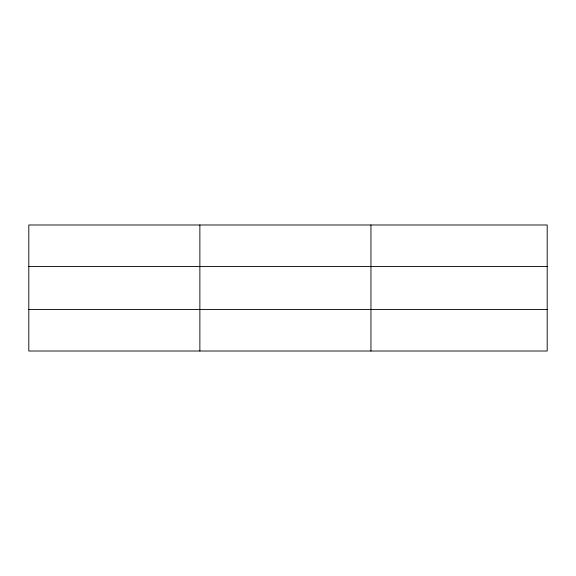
<?xml version="1.0" encoding="UTF-8"?>
<svg xmlns="http://www.w3.org/2000/svg" width="576" height="576" viewBox="0 0 576 576"><rect width="100%" height="100%" fill="white"/><g stroke="black" fill="none" stroke-linecap="round" stroke-linejoin="round"><path stroke-width="0.86" d="M199.872 351.014L199.872 224.986M370.944 351.014L370.944 224.986M547.2 266.573L547.2 224.986L28.8 224.986L28.8 351.014L547.2 351.014L547.2 266.573L28.8 266.573M28.8 309.427L547.2 309.427"/></g></svg>
